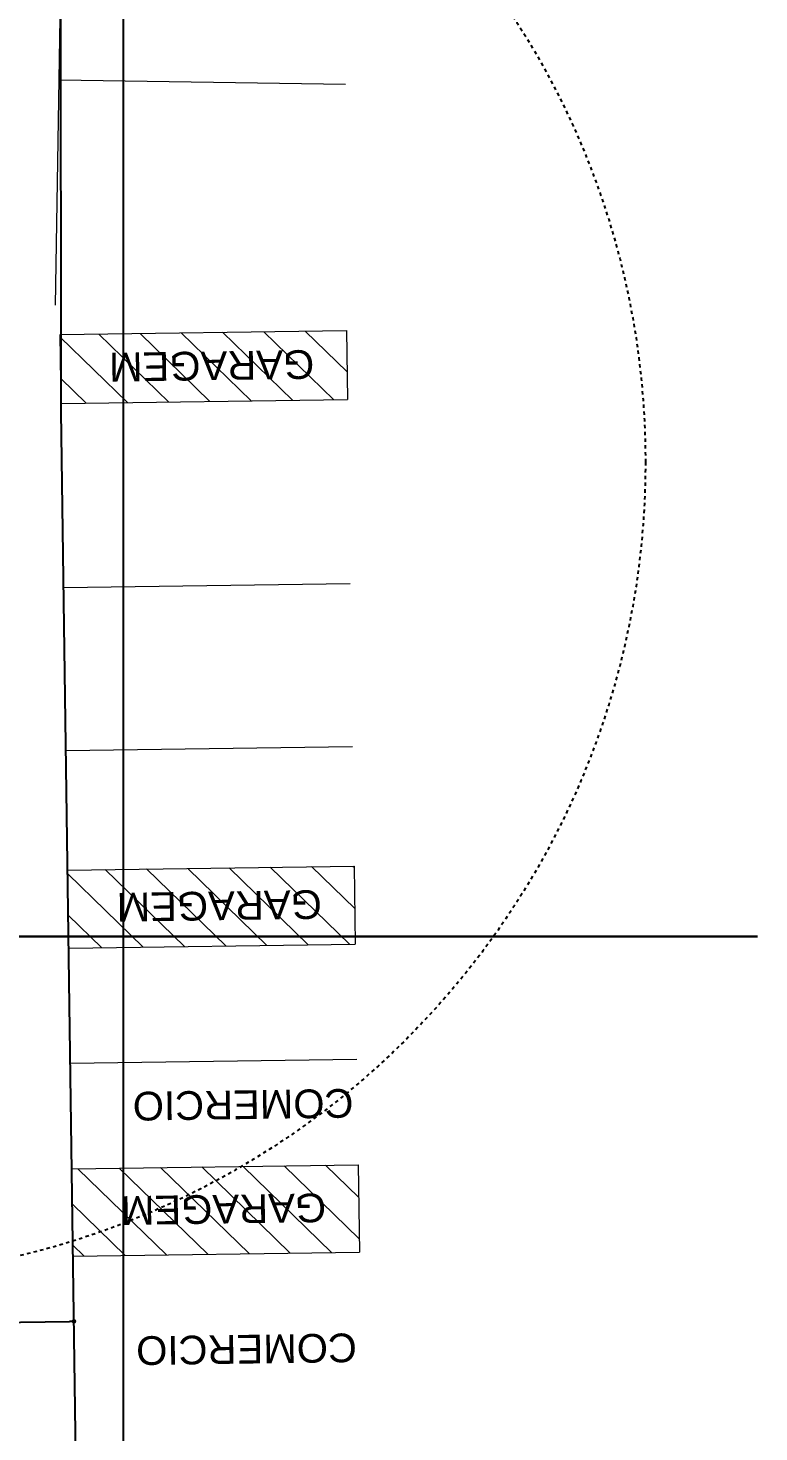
# Model space of a CAD drawing. Extents: x 387222 to 388513, y 9633222 to 9634061.
# Drawn here: x 388166.9 to 388198.7, y 9633320.8 to 9633381.8 of the extents above; entities that cross this region are included whole.
import ezdxf

# ---------------------------------------------------------------- set-up
doc = ezdxf.new("R2010")
doc.units = 0
doc.header["$LTSCALE"] = 0.04921259842519685
doc.header["$PDSIZE"] = -2.5
doc.linetypes.add('ACAD_PROJEÇÃO', pattern=[0.2, 0.1, -0.1])
doc.layers.get('Defpoints').update_dxf_attribs({"color": 8})
for name, color, linetype in [('AI-Cotas', 12, 'Continuous'), ('CORTE', 6, 'Continuous'), ('MEIO-FIO', 3, 'Continuous'), ('PROJEÇÃO', 8, 'ACAD_PROJEÇÃO')]:
    doc.layers.add(name, color=color, linetype=linetype)
doc.layers.add('Layout', color=8, linetype='Continuous', lineweight=13)
doc.styles.add('RS200', font='romans.shx', dxfattribs={"height": 0.4})
doc.styles.add('T7', font='arial.ttf')
doc.dimstyles.new('Cota 200', dxfattribs={"dimscale": 0.2, "dimtxt": 0.4, "dimasz": 1, "dimexe": 1.25, "dimexo": 0.625, "dimgap": 1, "dimtad": 1, "dimzin": 4, "dimdsep": 46, "dimtxsty": 'RS200', "dimblk": 'DOT', "dimcen": 0.1, "dimclrt": 2, "dimadec": 0, "dimazin": 0, "dimtfac": 1, "dimtix": 1, "dimtmove": 0, "dimatfit": 3, "dimldrblk": 'DOT', "dimfxl": 1, "dimarcsym": 0})
pattern_1 = [(45.80543982138884, (50.86428464960773, 57.83007415570319), (-0.9105605299318542, 0.8853132334548156), [])]

# ---------------------------------------------------------------- blocks, each defined once
blk = doc.blocks.new('A$C2188079F')
at = {"layer": 'Layout'}
h = blk.add_hatch(dxfattribs=at)
h.set_pattern_fill('LINE', color=256, scale=0.4, angle=45.80543982138884, style=0)
h.set_pattern_definition([(45.80543982138884, (2.069106477312744, 57.00632724538445), (-0.9105605299318542, 0.8853132334548156), [])])
h.paths.add_polyline_path([(41.19592950423248, 12.90303795412183), (38.19622592255473, 12.86086661182344), (38.37141798762605, 0.3992221169173717), (41.3711215693038, 0.4413934592157602)])
for p, q in [((3.158347681164742e-07, 12.32388486340642), (41.19592950423248, 12.90303795412183)), ((38.19622592255473, 12.86086661182344), (38.37141798762605, 0.3992221169173717)), ((41.19592950423248, 12.90303795412183), (41.3711215693038, 0.4413934592157602)), ((9.799032016017009, 12.46164458058774), (9.974224081030115, 8.568167686462402e-08)), ((23.39768825296778, 12.65282132849097), (23.57288031798089, 0.1911768335849047)), ((29.69706577446777, 12.74138114415109), (29.87225783948088, 0.2797366511076689)), ((41.3711215693038, 0.4413934592157602), (38.37141798762605, 0.3992221169173717))]:
    blk.add_line(p, q, dxfattribs=at)
at = {"layer": 'Layout', "char_height": 1.25, "width": 15.72225240717143, "attachment_point": 1, "rotation": 90.80543982138883, "style": 'T7'}
for s, insert in [('GARAGEM', (39.2760995500721, 1.837821006774902)), ('COMERCIO', (15.73768913687672, 0.3603971693664789))]:
    blk.add_mtext(s, dxfattribs=dict(at, insert=insert))
blk = doc.blocks.new('A$C2FCD177E')
at = {"layer": 'Layout'}
h = blk.add_hatch(dxfattribs=at)
h.set_pattern_fill('LINE', color=256, scale=0.4, angle=45.80543982138884, style=0)
h.set_pattern_definition(pattern_1)
h.paths.add_polyline_path([(48.79517848812975, 13.1476317755878), (45.795474906452, 13.10546043328941), (45.97066697152331, 0.6438159383833408), (48.97037055320106, 0.6859872806817293)])
h = blk.add_hatch(dxfattribs=at)
h.set_pattern_fill('LINE', color=256, scale=0.4, angle=45.80543982138884, style=0)
h.set_pattern_definition(pattern_1)
h.paths.add_polyline_path([(12.49876514973167, 12.63735854282905), (8.69914061296377, 12.58394151019914), (8.87433267798042, 0.1222970169037572), (12.67395721474895, 0.175714049488306)])
h = blk.add_hatch(dxfattribs=at)
h.set_pattern_fill('LINE', color=256, scale=0.4, angle=45.80543982138884, style=0)
h.set_pattern_definition(pattern_1)
h.paths.add_polyline_path([(25.49748067039538, 12.82010102288075), (22.0978166111673, 12.77230683579062), (22.2730086761876, 0.3106623422354469), (25.67267273541074, 0.3584565278142708)])
for p, q in [((2.260785549879074e-07, 12.46164461970329), (48.79517848812975, 13.1476317755878)), ((30.69696687860414, 12.89319801516831), (30.87215894367546, 0.4315535202622414)), ((37.79626535531133, 12.99300352297723), (37.97145742032444, 0.5313590280711651)), ((45.795474906452, 13.10546043328941), (45.97066697152331, 0.6438159383833408)), ((48.79517848812975, 13.1476317755878), (48.97037055320106, 0.6859872806817293)), ((2.260785549879074e-07, 12.46164461970329), (0.1751922910916619, 1.266598701477051e-07)), ((8.699140612967312, 12.58394150994718), (8.87433267798042, 0.122297016903758)), ((12.49876514973585, 12.63735854253173), (12.67395721474895, 0.175714049488306)), ((17.09831064171158, 12.70202126726508), (17.27350270672468, 0.2403767723590136)), ((22.09781661117449, 12.77230683527887), (22.2730086761876, 0.310662342235446)), ((25.49748067039764, 12.82010102272034), (25.67267273541074, 0.3584565278142691)), ((48.97037055320106, 0.6859872806817293), (45.97066697152331, 0.6438159383833408)), ((12.67395721474895, 0.175714049488306), (8.87433267798042, 0.122297016903758)), ((25.67267273541074, 0.3584565278142691), (22.2730086761876, 0.310662342235446))]:
    blk.add_line(p, q, dxfattribs=at)
at = {"layer": 'Layout', "char_height": 1.25, "width": 15.72225240717143, "attachment_point": 1, "rotation": 90.80543982138883, "style": 'T7'}
for s, insert in [('GARAGEM', (23.37767047743546, 1.752072652801871)), ('GARAGEM', (46.87534853391116, 2.082414826378226)), ('GARAGEM', (10.17897471803008, 1.566518750041723)), ('COMERCIO', (14.72676041198429, 0.3768445029854774)), ('COMERCIO', (4.089294996636454, 0.2272976655513048))]:
    blk.add_mtext(s, dxfattribs=dict(at, insert=insert))
blk = doc.blocks.new('_Dot')
at = {"color": 0, "linetype": 'ByBlock', "lineweight": -2}
blk.add_line((-0.5, 0), (-1, 0), dxfattribs=at)
at = {"color": 0, "linetype": 'ByBlock', "const_width": 0.5}
blk.add_lwpolyline([(-0.25, 0, 1), (0.25, 0, 1)], format="xyb", close=True, dxfattribs=at)
blk = doc.blocks.new('*D372')
at = {"layer": 'AI-Cotas', "color": 0, "lineweight": -2, "transparency": 16777216}
for p, q in [((388160.9406221864, 9633325.584965905), (388160.9388650471, 9633325.70995356)), ((388161.1423595645, 9633325.462789683), (388168.7416086362, 9633325.569623753)), ((388168.9398317357, 9633325.697422821), (388168.9380745963, 9633325.822410475))]:
    blk.add_line(p, q, dxfattribs=at)
at = {"layer": 'Defpoints', "color": 0, "transparency": 16777216}
for p in [(388168.941588875, 9633325.572435172), (388168.941588875, 9633325.572435176), (388160.9423793257, 9633325.459978256)]:
    blk.add_point(p, dxfattribs=at)
at = {"layer": 'AI-Cotas', "color": 0, "lineweight": -2, "transparency": 16777216, "xscale": 0.2, "yscale": 0.2, "zscale": 0.2}
for p, rotation in [((388160.9423793257, 9633325.45997826), 180.8054398600839), ((388168.941588875, 9633325.572435176), 0.8054398600839496)]:
    blk.add_blockref('_Dot', p, dxfattribs=dict(at, rotation=rotation))
at = {"layer": 'AI-Cotas', "color": 2, "transparency": 16777216, "insert": (388164.9363612544, 9633325.916167198), "char_height": 0.4, "attachment_point": 5, "rotation": 0.8054398600839495, "style": 'RS200'}
blk.add_mtext('8.0', dxfattribs=at)

msp = doc.modelspace()

# ---------------------------------------------------------------- linework, layer by layer
msp.add_lwpolyline([(388171.0892623653, 9633432.609019702), (388171.0892623653, 9633308.609019702), (388107.0892623653, 9633308.609019702), (388107.0892623653, 9633432.609019702)], close=True)
at = {"layer": 'CORTE', "const_width": 0.1}
msp.add_lwpolyline([(388080.5321615596, 9633342.313424403), (388198.6887138902, 9633342.313424403)], dxfattribs=at)
at = {"layer": 'MEIO-FIO'}
msp.add_lwpolyline([(388181.4473754176, 9633319.412626183), (388169.023976148, 9633319.712119272), (388168.3852327233, 9633365.146786124), (388168.3703309716, 9633384.424332594), (388168.7851021485, 9633410.988821782), (388172.0825725113, 9633410.92680404)], dxfattribs=at)
at = {"layer": 'PROJEÇÃO', "ltscale": 30}
msp.add_circle((388158.3025334076, 9633362.956698792), 35.5, dxfattribs=at)

# ---------------------------------------------------------------- block references
for name, p, rotation in [('A$C2188079F', (388180.4603550461, 9633369.42824592), 88.30003113672872), ('A$C2FCD177E', (388181.4856207678, 9633319.712119047), 90)]:
    msp.add_blockref(name, p, dxfattribs=dict(rotation=rotation))

# ---------------------------------------------------------------- dimensions: what is measured, and where the dimension line sits
at = {"layer": 'AI-Cotas'}
dim = msp.add_aligned_dim(p1=(388160.9423793257, 9633325.459978256), p2=(388168.941588875, 9633325.572435172), distance=3.7249222187070567e-09, dimstyle='Cota 200', override={"dimdec": 1}, dxfattribs=at)
dim.commit()
dim.dimension.update_dxf_attribs({"geometry": '*D372', "text_midpoint": (388164.9363612544, 9633325.916167198)})

doc.saveas('drawing.dxf')
